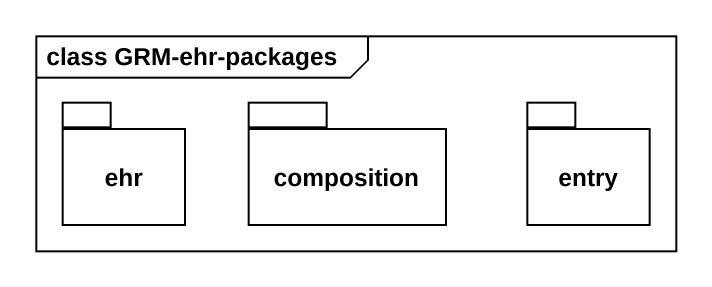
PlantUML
@startuml
mainframe class GRM-ehr-packages
package ehr {
}
package composition {
}
package entry {
}
@enduml
